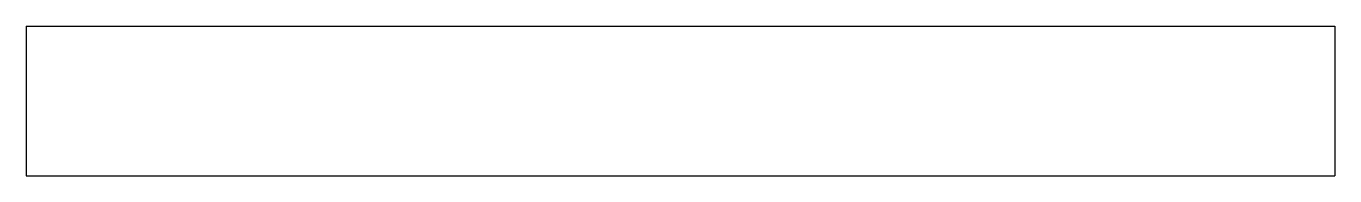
# Model space of a CAD drawing. Header units: millimetres. Extents: x -48 to 48, y -5.5 to 5.5.
import ezdxf

# ---------------------------------------------------------------- set-up
doc = ezdxf.new("R2010")
doc.units = ezdxf.units.MM

msp = doc.modelspace()

# ---------------------------------------------------------------- linework, layer by layer
for p, q in [((-48, 5.5), (48, 5.5)), ((-48, 5.5), (-48, -5.5)), ((48, 5.5), (48, -5.5)), ((-48, -5.5), (48, -5.5))]:
    msp.add_line(p, q)

doc.saveas('drawing.dxf')
